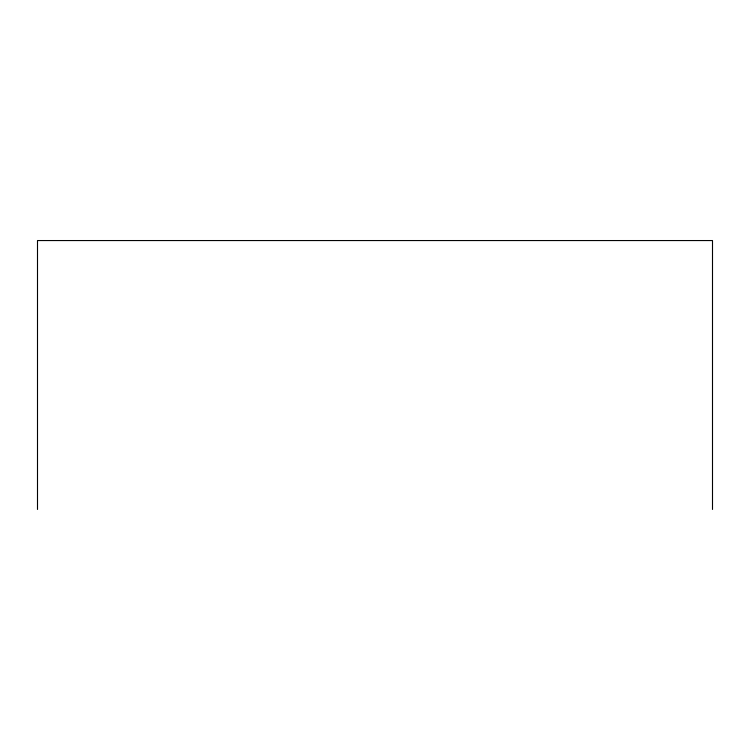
<?xml version="1.0" encoding="UTF-8"?>
<svg xmlns="http://www.w3.org/2000/svg" width="750" height="750" viewBox="0 0 750 750"><rect width="100%" height="100%" fill="white"/><g stroke="black" fill="none" stroke-linecap="round" stroke-linejoin="round"><path stroke-width="1.12" d="M712.5 509.447L712.5 240.553L37.5 240.553L37.5 509.447"/></g></svg>
